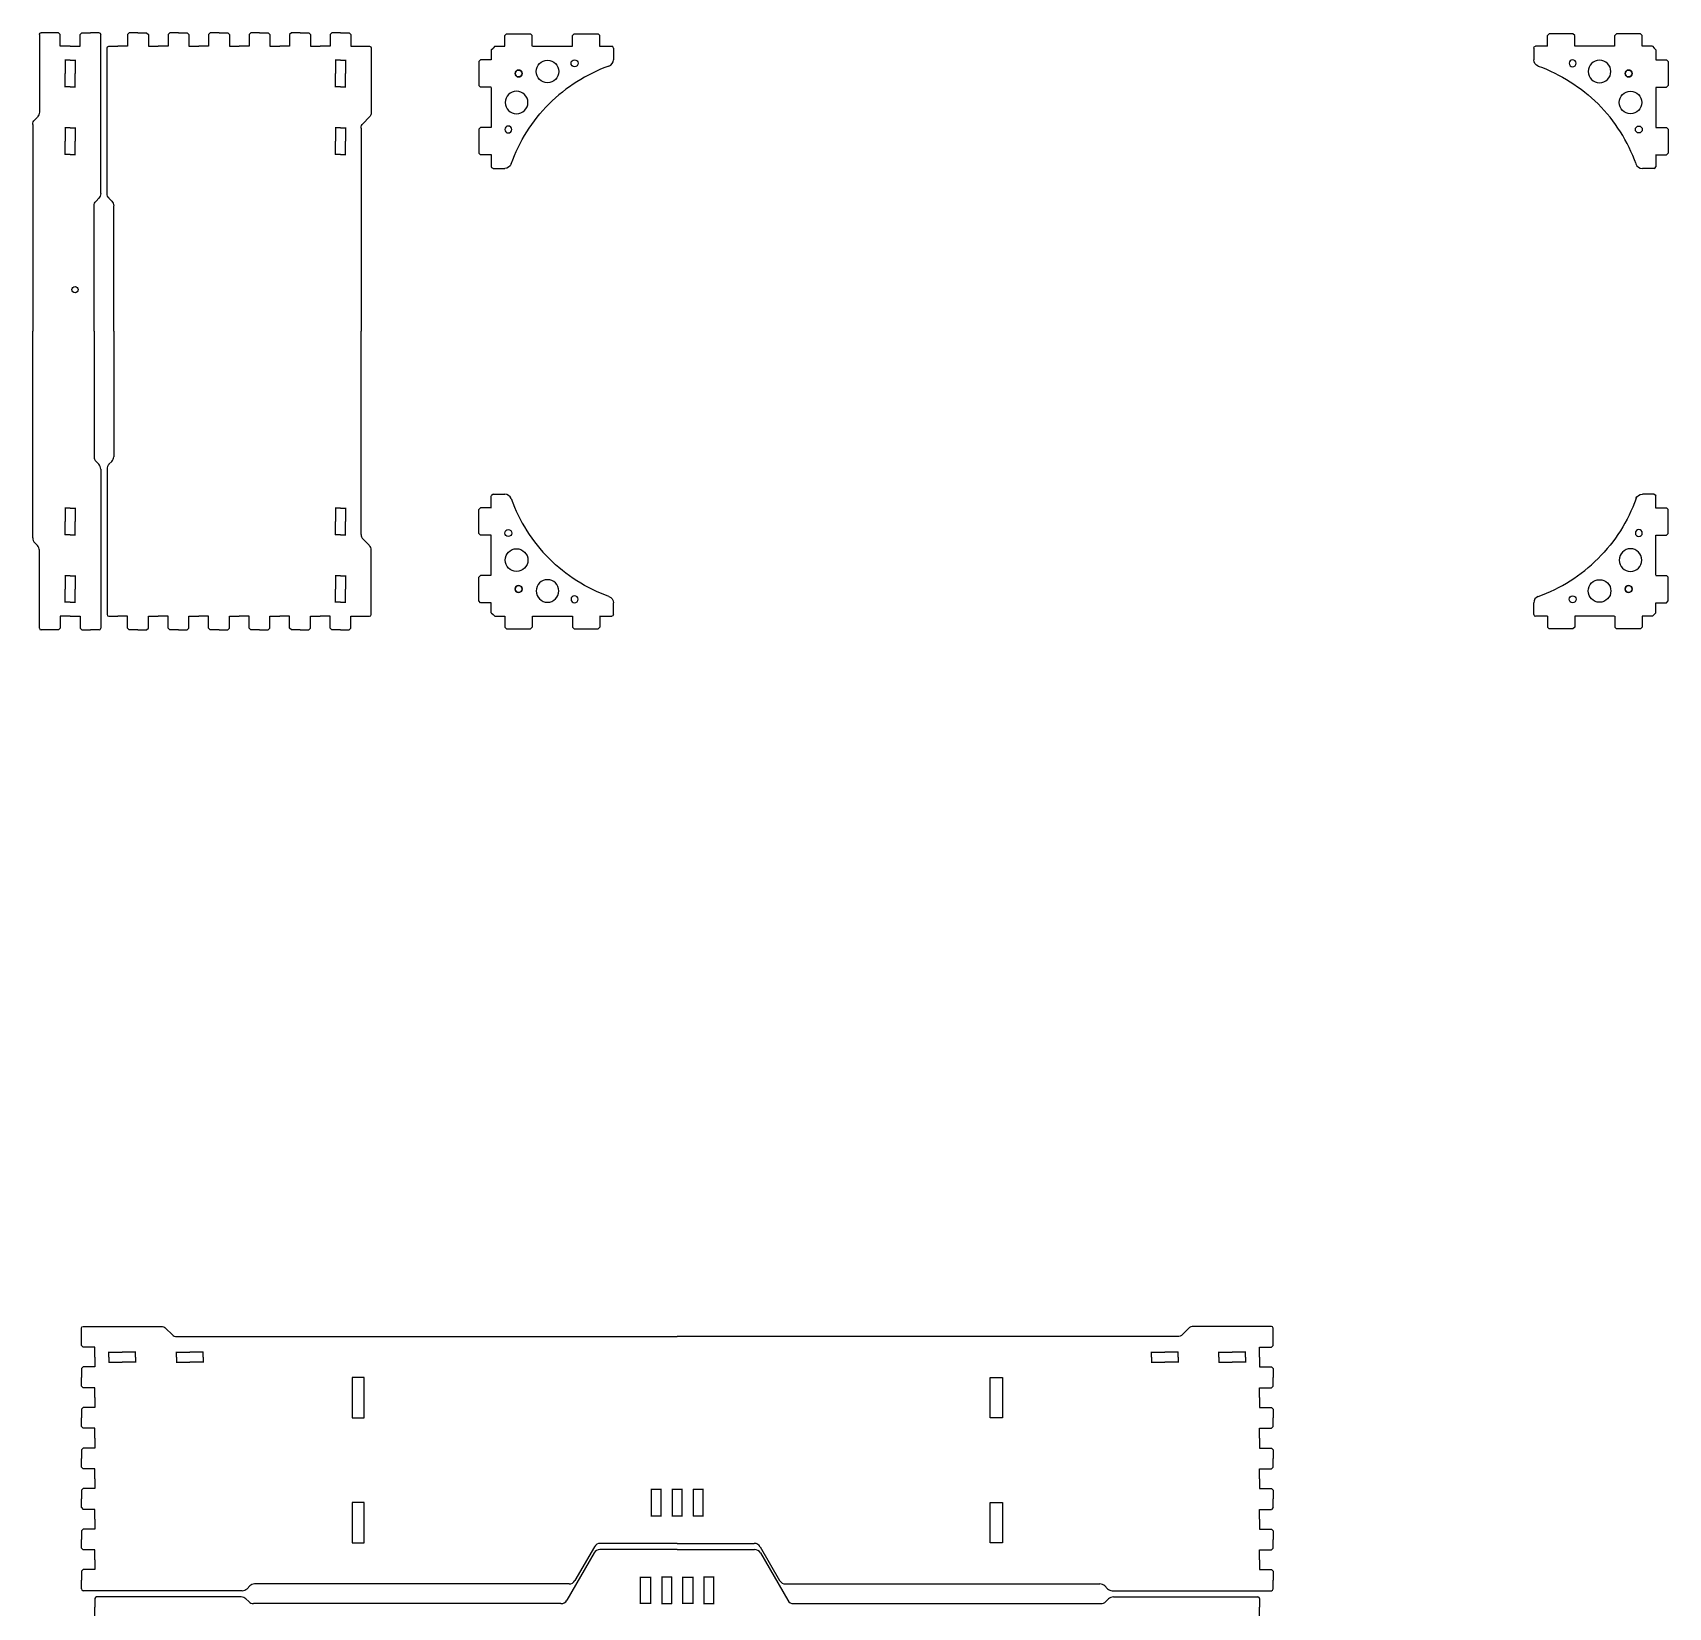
# Model space of a CAD drawing. Header units: inches. Extents: x -309 to 118, y -31 to 166.
# Drawn here: x -162.19 to -131.92, y 79.36 to 108.5 of the extents above; entities that cross this region are included whole.
import ezdxf

# ---------------------------------------------------------------- set-up
doc = ezdxf.new("R2010")
doc.units = ezdxf.units.IN
doc.header["$MEASUREMENT"] = 0
doc.layers.add('CUT', color=1, linetype='Continuous')

# ---------------------------------------------------------------- blocks, each defined once
blk = doc.blocks.new('Bracket_V2')
at = {"layer": 'CUT'}
for p, q in [((-0.2, 0.65), (-0.168, 0.682)), ((-0.2, 0.451), (-0.2, 0.65)), ((-0.168, 0.682), (0.275, 0.682)), ((0.275, 0.682), (0.306, 0.65)), ((0.306, 0.451), (0.306, 0.65)), ((1.05, 0.65), (1.082, 0.682)), ((1.05, 0.451), (1.05, 0.65)), ((1.082, 0.682), (1.525, 0.682)), ((1.525, 0.682), (1.556, 0.65)), ((1.556, 0.451), (1.556, 0.65)), ((-0.387, 0.451), (-0.419, 0.419)), ((-0.387, 0.451), (-0.2, 0.451)), ((0.311, 0.451), (1.05, 0.451)), ((1.551, 0.451), (1.777, 0.451)), ((1.808, 0.419), (1.808, 0.202))]:
    blk.add_line(p, q, dxfattribs=at)
for centre, radius in [((0.053, -0.053), 0.0645), ((0.589, -0.017), 0.209), ((1.089, 0.137), 0.0645)]:
    blk.add_circle(centre, radius, dxfattribs=at)
for centre, radius, start, end in [((1.777, 0.419), 0.0312, 0, 90), ((2.735, -2.735), 2.995, 109.7047, 135), ((1.683, 0.202), 0.125, 289.7047, 360)]:
    blk.add_arc(centre, radius, start, end, dxfattribs=at)
blk = doc.blocks.new('Bracket_V2_both')
at = {"xscale": -1}
blk.add_blockref('Bracket_V2', (-0.447, -0.447), dxfattribs=at)
at = {"rotation": 270}
blk.add_blockref('Bracket_V2', (-0.447, -0.447), dxfattribs=at)
blk = doc.blocks.new('Dovetail_Out_Half')
for p, q in [((0.24, 0.1925), (0.24, 0.375)), ((-0.01, 0.16125), (0.02125, 0.1925)), ((-0.01, 0), (-0.01, 0.16125)), ((0.02125, 0.1925), (0.24, 0.1925))]:
    blk.add_line(p, q)
blk = doc.blocks.new('BraceHole_Quarter')
at = {"layer": 'CUT', "ltscale": 0.003906}
for p, q in [((-0.25, 0.0935), (0, 0.0935)), ((-0.246, 0), (-0.246, 0.0975))]:
    blk.add_line(p, q, dxfattribs=at)
blk = doc.blocks.new('BraceHole')
at = {"color": 0}
blk.add_blockref('BraceHole_Quarter', (0, 0), dxfattribs=at)
at = {"color": 0, "xscale": -1, "rotation": 180}
blk.add_blockref('BraceHole_Quarter', (0, 0), dxfattribs=at)
at = {"color": 0, "xscale": -1}
blk.add_blockref('BraceHole_Quarter', (0, 0), dxfattribs=at)
at = {"color": 0, "rotation": 180}
blk.add_blockref('BraceHole_Quarter', (0, 0), dxfattribs=at)
blk = doc.blocks.new('BraceHoles')
at = {"color": 0}
for p in [(0.5, 0), (1.75, 0)]:
    blk.add_blockref('BraceHole', p, dxfattribs=at)
blk = doc.blocks.new('Bottom_Side_Half')
at = {"layer": 'CUT', "ltscale": 0.015625}
for p, q in [((-5.275, 1.735), (-5.275, 1.569)), ((-2.55, 1.766), (-5.244, 1.766)), ((-2.41, 1.678), (-2.461, 1.73)), ((0, 1.641), (-2.321, 1.641)), ((-5.275, -2.931), (-5.275, -3.093)), ((-3.961, -3.087), (-3.847, -2.973)), ((-3.759, -2.936), (0, -2.936)), ((-5.244, -3.124), (-4.05, -3.124))]:
    blk.add_line(p, q, dxfattribs=at)
for centre, radius, start, end in [((-5.244, 1.735), 0.0312, 90, 180), ((-2.55, 1.641), 0.125, 45, 90), ((-2.321, 1.766), 0.125, 225, 270), ((-3.759, -3.061), 0.125, 90, 135), ((-5.244, -3.093), 0.0312, 180, 270), ((-4.05, -2.999), 0.125, 270, 315)]:
    blk.add_arc(centre, radius, start, end, dxfattribs=at)
blk.add_blockref('BraceHoles', (-5.27, -2.556))
at = {"layer": 'CUT'}
for p in [(-5.515, 1.194), (-5.515, 0.444), (-5.515, -0.306), (-5.515, -1.056), (-5.515, -1.806), (-5.515, -2.556)]:
    blk.add_blockref('Dovetail_Out_Half', p, dxfattribs=at)
at = {"layer": 'CUT', "xscale": -1, "rotation": 180}
for p in [(-5.515, 1.194), (-5.515, 0.444), (-5.515, -0.306), (-5.515, -1.056), (-5.515, -1.806), (-5.515, -2.556)]:
    blk.add_blockref('Dovetail_Out_Half', p, dxfattribs=at)
blk = doc.blocks.new('Bottom_Side_Full')
at = {"color": 1}
blk.add_blockref('Bottom_Side_Half', (0, 0), dxfattribs=at)
at = {"color": 1, "xscale": -1}
blk.add_blockref('Bottom_Side_Half', (0, 0), dxfattribs=at)
blk = doc.blocks.new('Dovetail_Half')
for p, q in [((-0.25, 0.21375), (-0.25, 0.375)), ((-0.25, 0.21375), (-0.21875, 0.1825)), ((0, 0.1825), (-0.21875, 0.1825)), ((0, 0), (0, 0.1825))]:
    blk.add_line(p, q)
blk = doc.blocks.new('Lid_Side_Half')
at = {"layer": 'CUT'}
for p, q in [((-2.787, 2.55), (-2.787, 5.494)), ((-2.756, 5.525), (-2.595, 5.525)), ((-1.845, 5.525), (-1.684, 5.525)), ((-1.652, 5.494), (-1.652, 4.054)), ((-1.616, 3.965), (-1.564, 3.914)), ((-1.527, 3.825), (-1.527, 0)), ((-2.699, 2.41), (-2.751, 2.461)), ((-2.662, 0), (-2.662, 2.321))]:
    blk.add_line(p, q, dxfattribs=at)
for centre, radius, start, end in [((-2.756, 5.494), 0.0312, 90, 180), ((-1.684, 5.494), 0.0312, 0, 90), ((-1.527, 4.054), 0.125, 180, 225), ((-1.652, 3.825), 0.125, 0, 45), ((-2.662, 2.55), 0.125, 180, 225), ((-2.787, 2.321), 0.125, 0, 45)]:
    blk.add_arc(centre, radius, start, end, dxfattribs=at)
at = {"xscale": -1, "rotation": 90}
blk.add_blockref('BraceHoles', (-2.22, 5.27), dxfattribs=at)
at = {"layer": 'CUT', "xscale": -1, "rotation": 90}
blk.add_blockref('Dovetail_Half', (-2.22, 5.275), dxfattribs=at)
at = {"layer": 'CUT', "rotation": 270}
blk.add_blockref('Dovetail_Half', (-2.22, 5.275), dxfattribs=at)
blk = doc.blocks.new('Lid_Side')
at = {"layer": 'CUT'}
blk.add_circle((-2.31, -0.77), 0.0595, dxfattribs=at)
at = {"rotation": 359.9999999999981}
blk.add_blockref('Lid_Side_Half', (0, 0), dxfattribs=at)
at = {"xscale": -1.000000000000002, "rotation": 179.999999999998}
blk.add_blockref('Lid_Side_Half', (0, 0), dxfattribs=at)
blk = doc.blocks.new('HingeHole')
at = {"layer": 'CUT', "ltscale": 0.003906}
for p, q in [((-0.0975, 0.495), (0.0975, 0.495)), ((-0.0925, 0), (-0.0925, 0.5)), ((0.0925, 0.5), (0.0925, 0)), ((0.0975, 0.005), (-0.0975, 0.005))]:
    blk.add_line(p, q, dxfattribs=at)

msp = doc.modelspace()

# ---------------------------------------------------------------- linework, layer by layer
at = {"layer": 'CUT', "ltscale": 0.015625}
for p, q in [((-150.25934, 80.53911), (-151.68429, 80.53911)), ((-150.25934, 80.53911), (-148.8344, 80.53911)), ((-151.79254, 80.47661), (-152.15339, 79.85161)), ((-148.72615, 80.47661), (-148.3653, 79.85161)), ((-161.28434, 79.69536), (-161.28434, 79.86161)), ((-158.30905, 79.66411), (-161.25309, 79.66411)), ((-158.16888, 79.7525), (-158.22066, 79.70073)), ((-152.26164, 79.78911), (-158.0805, 79.78911)), ((-148.25705, 79.78911), (-142.43819, 79.78911)), ((-142.3498, 79.7525), (-142.29803, 79.70073)), ((-142.20964, 79.66411), (-139.26559, 79.66411)), ((-139.23434, 79.69536), (-139.23434, 79.86161))]:
    msp.add_line(p, q, dxfattribs=at)
at = {"layer": 'CUT'}
for p, q in [((-151.79832, 80.36161), (-152.3035, 79.48661)), ((-150.25934, 80.42411), (-151.69006, 80.42411)), ((-150.25934, 80.42411), (-148.82863, 80.42411)), ((-148.72037, 80.36161), (-148.21519, 79.48661)), ((-161.03434, 79.51786), (-161.03434, 79.35661)), ((-158.32905, 79.54911), (-161.00309, 79.54911)), ((-158.18888, 79.46073), (-158.24066, 79.5125)), ((-152.41175, 79.42411), (-158.1005, 79.42411)), ((-148.10694, 79.42411), (-142.41819, 79.42411)), ((-142.3298, 79.46073), (-142.27803, 79.5125)), ((-142.18964, 79.54911), (-139.51559, 79.54911)), ((-139.48434, 79.51786), (-139.48434, 79.35661))]:
    msp.add_line(p, q, dxfattribs=at)
at = {"layer": 'CUT', "ltscale": 0.015625}
for points in [[(-161.28434, 84.36161), (-161.28434, 84.52286, -0.41421356), (-161.25309, 84.55411), (-159.80905, 84.55411, -0.19891237), (-159.72066, 84.5175), (-159.60638, 84.40323, 0.19891237), (-159.518, 84.36661), (-150.25934, 84.36661)], [(-139.23434, 84.36161), (-139.23434, 84.52286, 0.41421356), (-139.26559, 84.55411), (-140.70964, 84.55411, 0.19891237), (-140.79803, 84.5175), (-140.9123, 84.40323, -0.19891237), (-141.00069, 84.36661), (-150.25934, 84.36661)]]:
    msp.add_lwpolyline(points, format="xyb", dxfattribs=at)
for points in [[(-156.05234, 82.86461), (-156.05234, 83.60861), (-156.27634, 83.60861), (-156.27634, 82.86461)], [(-144.46634, 82.86461), (-144.46634, 83.60861), (-144.24234, 83.60861), (-144.24234, 82.86461)], [(-156.05234, 80.55211), (-156.05234, 81.29611), (-156.27634, 81.29611), (-156.27634, 80.55211)], [(-144.46634, 80.55211), (-144.46634, 81.29611), (-144.24234, 81.29611), (-144.24234, 80.55211)]]:
    msp.add_lwpolyline(points, close=True, dxfattribs=at)
for centre, radius, start, end in [((-151.68429, 80.41411), 0.125, 90, 150), ((-148.8344, 80.41411), 0.125, 30, 90), ((-161.25309, 79.69536), 0.03125, 180, 270), ((-158.30905, 79.78911), 0.125, 270, 315), ((-158.0805, 79.66411), 0.125, 90, 135), ((-152.26164, 79.91411), 0.125, 270, 330), ((-148.25705, 79.91411), 0.125, 210, 270), ((-142.43819, 79.66411), 0.125, 45, 90), ((-142.20964, 79.78911), 0.125, 225, 270), ((-139.26559, 79.69536), 0.03125, 270, 0)]:
    msp.add_arc(centre, radius, start, end, dxfattribs=at)
at = {"layer": 'CUT'}
for centre, radius, start, end in [((-151.69006, 80.29911), 0.125, 90, 150), ((-148.82863, 80.29911), 0.125, 30, 90), ((-161.00309, 79.51786), 0.03125, 90, 180), ((-158.32905, 79.42411), 0.125, 45, 90), ((-158.1005, 79.54911), 0.125, 225, 270), ((-152.41175, 79.54911), 0.125, 270, 330), ((-148.10694, 79.54911), 0.125, 210, 270), ((-142.41819, 79.54911), 0.125, 270, 315), ((-142.18964, 79.42411), 0.125, 90, 135), ((-139.51559, 79.51786), 0.03125, 0, 90)]:
    msp.add_arc(centre, radius, start, end, dxfattribs=at)

# ---------------------------------------------------------------- block references
for name, p, rotation in [('Bracket_V2_both', (-153.69601, 108.24041), 90), ('Bracket_V2_both', (-132.15601, 97.70041), 270), ('BraceHoles', (-139.48934, 83.98661), 180)]:
    msp.add_blockref(name, p, dxfattribs=dict(rotation=rotation))
at = {"xscale": -1}
for name, p, rotation in [('Bracket_V2_both', (-132.15601, 108.24041), 270), ('Bracket_V2_both', (-153.69601, 97.70041), 90), ('BraceHoles', (-161.02934, 83.98661), 180), ('HingeHole', (-150.64934, 81.54411), 180), ('HingeHole', (-150.25934, 81.54411), 180), ('HingeHole', (-149.86934, 81.54411), 180)]:
    msp.add_blockref(name, p, dxfattribs=dict(at, rotation=rotation))
for p in [(-150.84434, 79.41911), (-150.06434, 79.41911)]:
    msp.add_blockref('HingeHole', p)
for p in [(-150.45434, 79.41911), (-149.67434, 79.41911)]:
    msp.add_blockref('HingeHole', p, dxfattribs=at)
at = {"layer": 'CUT', "rotation": 180}
for name, p in [('Lid_Side', (-163.71335, 102.97041)), ('Dovetail_Half', (-139.48434, 83.98661)), ('Dovetail_Half', (-139.48434, 83.23661)), ('Dovetail_Half', (-139.48434, 82.48661)), ('Dovetail_Half', (-139.48434, 81.73661)), ('Dovetail_Half', (-139.48434, 80.98661)), ('Dovetail_Half', (-139.48434, 80.23661))]:
    msp.add_blockref(name, p, dxfattribs=at)
at = {"layer": 'CUT', "xscale": -1}
for name, p, rotation in [('Bottom_Side_Full', (-159.04489, 102.97041), 90), ('Dovetail_Half', (-161.03434, 83.98661), 180), ('Dovetail_Half', (-161.03434, 83.23661), 180), ('Dovetail_Half', (-161.03434, 82.48661), 180), ('Dovetail_Half', (-161.03434, 81.73661), 180), ('Dovetail_Half', (-161.03434, 80.98661), 180), ('Dovetail_Half', (-161.03434, 80.23661), 180)]:
    msp.add_blockref(name, p, dxfattribs=dict(at, rotation=rotation))
at = {"layer": 'CUT'}
for name, p in [('Dovetail_Half', (-161.03434, 83.98661)), ('Dovetail_Half', (-161.03434, 83.23661)), ('Dovetail_Half', (-161.03434, 82.48661)), ('Dovetail_Half', (-161.03434, 81.73661)), ('Dovetail_Half', (-161.03434, 80.98661)), ('Dovetail_Half', (-161.03434, 80.23661)), ('Dovetail_Out_Half', (-161.27434, 78.98161))]:
    msp.add_blockref(name, p, dxfattribs=at)
at = {"layer": 'CUT', "xscale": -1}
for name, p in [('Dovetail_Half', (-139.48434, 83.98661)), ('Dovetail_Half', (-139.48434, 83.23661)), ('Dovetail_Half', (-139.48434, 82.48661)), ('Dovetail_Half', (-139.48434, 81.73661)), ('Dovetail_Half', (-139.48434, 80.98661)), ('Dovetail_Half', (-139.48434, 80.23661)), ('Dovetail_Out_Half', (-139.24434, 78.98161))]:
    msp.add_blockref(name, p, dxfattribs=at)

doc.saveas('drawing.dxf')
